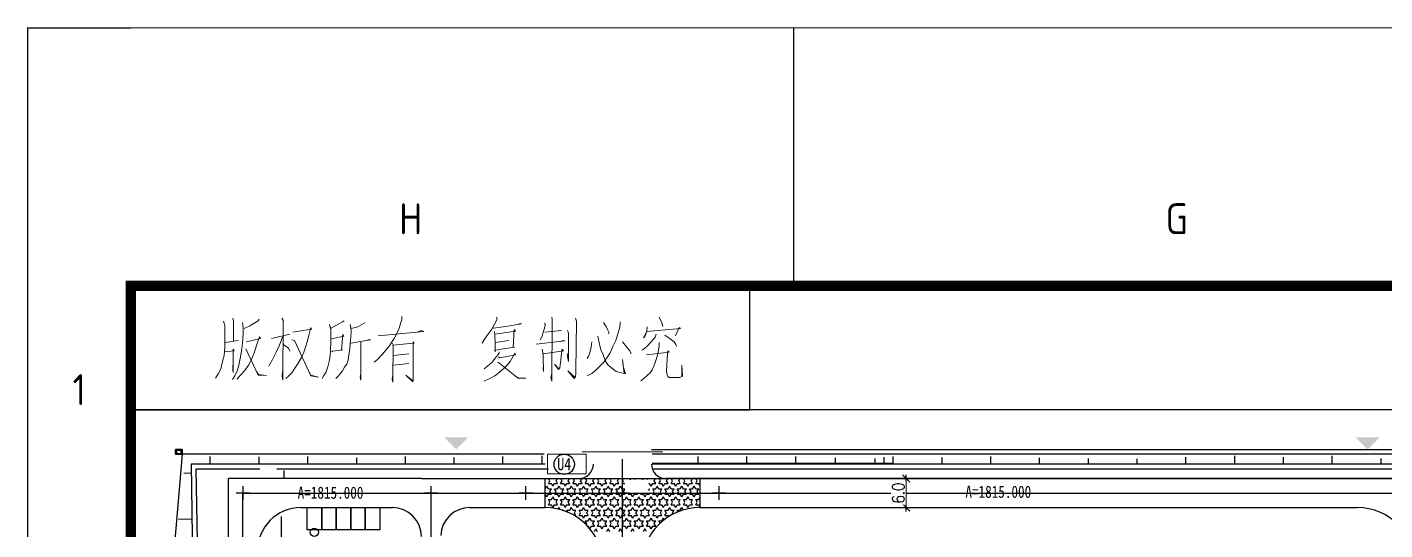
# Model space of a CAD drawing. Extents: x -93062 to 326984, y -142534 to 91021.
# Drawn here: x -59122 to -45963, y 86134 to 91001 of the extents above; entities that cross this region are included whole.
import ezdxf
from ezdxf.enums import TextEntityAlignment as Align

# ---------------------------------------------------------------- set-up
doc = ezdxf.new("R2010")
doc.units = 0
doc.header["$LTSCALE"] = 1000
doc.header["$MEASUREMENT"] = 0
doc.layers.get('0').update_dxf_attribs({"color": 8})
doc.styles.add('COMPLEX', font='COMPLEX')
doc.styles.add('DIMHT', font='', dxfattribs={"width": 0.8})
doc.styles.add('hz', font='GEDITXT', dxfattribs={"width": 0.8, "bigfont": 'DXT'})
doc.styles.add('SIM', font='GEDITXT', dxfattribs={"width": 0.8, "bigfont": 'DXT'})
doc.styles.add('SIMPLEX', font='GEDITXT', dxfattribs={"height": 0.2, "bigfont": 'DXT'})
doc.styles.get("Standard").update_dxf_attribs({"font": 'gbenor.shx', "bigfont": 'gbcbig.shx'})
doc.styles.add('TK', font='GEDITXT.SHX', dxfattribs={"width": 0.85, "height": 3.5, "bigfont": 'DXT.SHX'})
doc.styles.add('黑体', font='')
doc.styles.get('DIMHT').set_extended_font_data('SimSun')
doc.styles.get('黑体').set_extended_font_data('SimSun')

# ---------------------------------------------------------------- blocks, each defined once
blk = doc.blocks.new('GEDI_WK_A1_V')
at = {"color": 3}
for p, q in [((0, 841), (10, 841)), ((0, 816), (0, 841)), ((74.25, 816), (74.25, 841)), ((70, 804), (70, 816)), ((10, 804), (70, 804))]:
    blk.add_line(p, q, dxfattribs=at)
for points, const_width in [([(0, 841), (0, 0), (594, 0), (594, 841)], 0.1), ([(10, 816), (10, 10), (584, 10), (584, 816)], 1)]:
    blk.add_lwpolyline(points, close=True, dxfattribs=dict(at, const_width=const_width))
for s, p in [('H', (37.12, 821)), ('G', (111.38, 821))]:
    blk.add_text(s, height=3, dxfattribs=at).set_placement(p, align=Align.CENTER)
blk.add_text('1', height=3, dxfattribs=at).set_placement((5, 805.96), align=Align.MIDDLE)
blk = doc.blocks.new('GEDI_Copyright_2012')
at = {"color": 7, "lineweight": 0}
for points in [[(8.99, -3.43), (9.11, -3.83), (9.11, -5.03), (9.11, -5.93), (9.03, -6.73), (8.9, -7.33), (8.73, -8.03), (8.48, -8.53), (8.22, -8.93)], [(10.81, -3.53), (10.9, -4.03), (10.9, -4.68), (10.81, -5.53), (10.73, -6.33), (10.6, -7.03), (10.47, -7.68), (10.3, -8.23), (10.09, -8.72), (9.84, -9.08)], [(9.88, -3.13), (9.96, -3.43), (9.96, -5.33)], [(12.43, -3.23), (12.34, -3.38), (11.53, -3.88), (10.98, -4.13)], [(14.64, -3.13), (14.81, -3.38), (14.76, -3.33), (14.72, -9.13), (14.68, -8.72), (14.72, -8.13)], [(20.67, -3.38), (20.5, -3.48), (19.35, -4.13), (19.27, -3.73), (19.4, -4.13), (19.4, -5.43), (19.35, -6.23), (19.31, -6.78), (19.22, -7.33), (19.1, -7.83), (18.93, -8.33), (18.72, -8.68), (18.54, -8.98)], [(22.67, -3.58), (21.99, -3.98), (21.35, -4.13), (21.26, -3.73), (21.35, -4.33), (21.31, -4.93), (21.26, -5.58), (21.22, -6.13), (21.13, -6.63), (21.05, -7.18), (20.92, -7.58), (20.71, -7.88), (20.5, -8.23), (20.28, -8.53), (20.07, -8.78), (19.86, -8.98)], [(26.28, -2.98), (26.28, -3.23), (26.02, -4.08), (25.76, -4.68), (25.51, -5.08), (25.04, -5.83), (24.36, -6.63), (23.9, -7.13), (23.6, -7.38)], [(35.45, -3.03), (35.49, -3.23), (34.98, -4.18), (34.52, -4.83), (34.26, -5.23), (34.05, -5.53)], [(35.11, -4.08), (36.34, -3.93), (37.87, -3.68), (37.75, -3.63), (37.49, -3.73)], [(40.12, -3.58), (40.16, -3.88), (39.83, -4.93), (39.66, -5.23)], [(40.8, -3.03), (40.84, -3.28), (40.8, -9.23), (40.72, -8.88), (40.8, -8.53)], [(43.1, -3.13), (43.18, -3.43), (43.14, -8.23), (43.14, -8.53), (43.1, -8.78), (43.05, -8.88), (42.97, -8.98), (42.37, -8.23), (43.05, -8.88)], [(47.43, -3.48), (47.39, -4.03), (47.17, -4.73), (47, -5.28), (46.71, -5.88), (46.45, -6.48), (46.2, -6.88), (45.86, -7.38), (45.47, -7.78), (45.09, -8.13), (44.67, -8.48), (44.24, -8.72)], [(45.82, -3.53), (46.07, -3.93), (46.24, -4.28), (46.32, -4.48), (46.32, -4.63)], [(51.21, -3.03), (51.47, -3.58), (51.55, -3.93)], [(11.2, -5.43), (12.56, -5.08), (12.47, -4.93), (12.26, -5.58), (12, -6.38), (11.75, -6.98), (11.45, -7.63), (11.03, -8.23), (10.6, -8.68), (10.26, -9.03)], [(14.72, -4.88), (14.42, -5.73), (14.08, -6.43), (13.74, -7.13), (13.45, -7.63), (13.36, -7.78)], [(13.62, -5.08), (15.4, -4.68)], [(15.7, -4.48), (17.52, -4.18), (17.44, -4.03), (17.27, -4.68), (17.1, -5.43), (16.93, -5.93), (16.76, -6.43), (16.55, -6.93), (16.21, -7.48), (15.91, -7.98), (15.61, -8.43), (15.32, -8.72), (15.02, -8.98)], [(15.61, -5.23), (15.87, -5.28), (17.44, -8.72), (18.2, -8.83), (17.44, -8.63), (17.14, -8.08)], [(19.48, -6.38), (19.56, -6.33), (20.54, -6.18), (20.41, -6.23), (20.54, -4.68), (20.63, -4.88), (19.44, -5.13)], [(21.31, -5.53), (23.22, -5.23), (23.09, -5.18), (22.88, -5.28)], [(23.98, -4.83), (28.4, -4.43), (28.14, -4.33)], [(28.14, -4.33), (27.8, -4.48)], [(35.24, -4.43), (35.28, -4.73), (35.32, -5.58), (35.32, -6.38), (35.28, -6.23), (37.19, -5.93), (37.07, -5.93), (37.15, -4.23), (37.28, -4.38), (35.28, -4.68)], [(40.12, -4.48), (41.74, -4.33)], [(42.33, -4.33), (42.42, -4.58), (42.42, -7.33), (42.33, -6.83), (42.37, -6.53)], [(45.26, -4.88), (45.43, -5.63), (45.56, -6.18), (45.77, -6.68), (45.99, -7.23), (46.24, -7.63), (46.58, -7.93), (47.05, -8.28), (47.51, -8.43), (47.81, -8.48), (47.94, -8.48), (47.73, -7.78), (47.64, -7.13), (47.81, -8.48)], [(50.91, -4.68), (50.83, -4.98), (50.44, -5.43), (50.06, -5.83), (49.81, -6.03), (49.55, -6.23)], [(50.06, -3.98), (50.02, -4.33), (49.94, -4.58), (49.85, -4.83), (49.77, -4.98), (49.68, -5.03), (50.02, -4.43), (53.29, -4.13), (53.16, -4.03), (52.78, -4.83)], [(51.76, -4.78), (52.27, -5.13), (52.65, -5.43), (52.83, -5.68), (52.91, -5.88)], [(9.11, -6.38), (10.01, -6.28), (9.92, -6.13), (9.92, -8.38), (9.88, -8.08), (9.88, -7.68)], [(9.16, -5.48), (10.39, -5.28)], [(11.15, -6.08), (12.34, -8.63), (13.15, -8.68), (12.38, -8.58), (12.17, -8.28)], [(14.72, -5.63), (15.27, -6.03), (15.4, -6.33)], [(22.28, -5.43), (22.28, -9.13), (22.24, -8.88), (22.28, -8.48)], [(25.34, -5.53), (25.43, -5.73), (25.38, -9.03), (25.38, -9.33), (25.34, -9.03), (25.38, -8.68)], [(25.43, -5.73), (27.38, -5.53), (27.38, -5.43), (27.47, -5.53), (27.38, -5.58), (27.38, -9.08), (27.34, -9.28), (26.66, -8.63), (27.34, -9.18)], [(26.96, -6.58), (25.47, -6.73)], [(35.71, -6.38), (35.71, -6.53), (34.98, -7.43), (34.56, -7.78), (34.26, -8.03)], [(35.62, -6.88), (35.75, -6.98), (37.28, -6.68), (37.23, -6.53), (36.77, -7.33), (36.47, -7.68), (36.17, -7.98), (35.71, -8.38), (35.28, -8.72), (34.81, -8.98), (34.26, -9.23)], [(36.64, -5.28), (35.36, -5.48)], [(39.27, -5.63), (42.08, -5.33), (42.03, -5.33), (41.87, -5.28), (41.65, -5.38)], [(39.87, -6.13), (39.95, -6.68), (39.95, -6.78), (40, -8.28), (39.95, -7.98), (40, -7.73)], [(40, -6.58), (41.95, -6.28), (41.82, -6.13), (41.74, -6.53), (41.69, -7.18), (41.61, -7.63), (41.57, -7.93), (41.44, -8.08), (41.06, -7.58), (41.48, -8.03)], [(44.67, -5.43), (44.63, -5.93), (44.5, -6.48), (44.37, -6.83), (44.24, -7.03)], [(47.64, -5.43), (48.07, -5.93), (48.36, -6.28), (48.49, -6.58)], [(51.21, -5.48), (51.21, -5.83), (51.08, -6.58), (50.95, -7.03), (50.83, -7.43), (50.7, -7.78), (50.53, -8.13), (50.32, -8.43), (50.06, -8.68), (49.77, -8.93), (49.43, -9.18)], [(49.98, -6.68), (52.19, -6.43), (52.06, -6.28), (52.02, -6.58), (51.93, -8.18), (51.97, -8.63), (52.06, -8.78), (52.19, -8.88), (52.4, -8.88), (52.61, -8.88), (53.21, -8.88), (53.42, -8.78), (53.46, -8.72), (53.42, -7.68), (53.42, -8.78)], [(25.47, -7.68), (26.96, -7.53)], [(35.54, -7.38), (35.62, -7.43), (37.57, -8.98), (38.3, -8.93), (37.57, -8.93), (37.32, -8.78)]]:
    blk.add_lwpolyline(points, dxfattribs=at)
blk = doc.blocks.new('A$C711966D6')
for name, p in [('GEDI_WK_A1_V', (0, 0)), ('GEDI_Copyright_2012', (10, 816))]:
    blk.add_blockref(name, p)
at = {"style": 'TK', "width": 0.85}
for tag, height, p in [('PROJECTNAME', 4.75, (529, 44)), ('PHASE', 4, (571, 44)), ('DRAWINGNAME', 4.75, (539, 31))]:
    blk.add_attdef(tag, text='', height=height, dxfattribs=at).set_placement(p, align=Align.MIDDLE_CENTER)
for tag, p, height in [('APPROVE', (416, 32.75), 3.5), ('DESIGN', (461, 32.75), 3.5), ('REVIEW1', (416, 25.75), 3.5), ('DRAW', (461, 25.75), 3.5), ('DRAWINGNUMBER', (511, 18.5), 4), ('REVIEW2', (416, 18.75), 3.5), ('PROPORTION', (461, 18.75), 3.5), ('CHECK', (416, 11.75), 3.5), ('DATE', (461, 11.75), 3.5), ('VERSION', (577, 11.75), 3.5)]:
    blk.add_attdef(tag, p, '', height=height, dxfattribs=at)
blk = doc.blocks.new('是飞洒发时')
at = {"xscale": 100, "yscale": 100, "zscale": 100}
blk.add_blockref('A$C711966D6', (0, 0), dxfattribs=at)
blk = doc.blocks.new('_Oblique')
at = {"color": 0, "linetype": 'ByBlock', "lineweight": -2}
blk.add_line((-0.5, -0.5), (0.5, 0.5), dxfattribs=at)
blk = doc.blocks.new('jzw-bh')
blk.add_circle((0, 0), 1.4)
at = {"style": 'SIMPLEX', "width": 0.8}
blk.add_attdef('JZW', text='', height=1, dxfattribs=at).set_placement((0, 0), align=Align.MIDDLE)
blk = doc.blocks.new('A$C672165B9')
for points in [[(9040, 26989), (8406, 26988), (8723, 26671)], [(32765, 26986), (32131, 26986), (32449, 26669)]]:
    blk.add_hatch(color=251).paths.add_polyline_path(points)
at = {"color": 3}
blk.add_line((40000, 27700), (258, 27700), dxfattribs=at)
at = {"color": 251}
for p, q in [((1595, 26543), (1344, 23656)), ((1419, 26669, 1233), (1418, 26543, 1233)), ((1418, 26543), (1419, 26669)), ((1419, 26669, 1233), (1418, 26543, 1233)), ((1418, 26543), (1419, 26669)), ((1418, 26543, 1233), (1595, 26543, 1233)), ((1595, 26543), (1418, 26543)), ((1418, 26543, 1233), (1595, 26543, 1233)), ((1595, 26543), (1418, 26543)), ((1595, 26668, 1233), (1419, 26669, 1233)), ((1419, 26669), (1595, 26668)), ((1595, 26668, 1233), (1419, 26669, 1233)), ((1419, 26669), (1595, 26668)), ((1483, 26526, 1233), (1431, 26658, 1233)), ((1483, 26526, 1233), (1431, 26658, 1233)), ((1570, 26643, 1233), (1444, 26643, 1233)), ((1444, 26643, 1233), (1444, 26568, 1233)), ((1570, 26643, 1233), (1444, 26643, 1233)), ((1444, 26643, 1233), (1444, 26568, 1233)), ((1444, 26568, 1233), (1569, 26568, 1233)), ((1444, 26568, 1233), (1569, 26568, 1233)), ((1569, 26568, 1233), (1570, 26643, 1233)), ((1569, 26568, 1233), (1570, 26643, 1233)), ((1595, 26543, 1233), (1595, 26668, 1233)), ((1595, 26668), (1595, 26543)), ((1595, 26543, 1233), (1595, 26668, 1233)), ((1595, 26668), (1595, 26543)), ((11016, 26543), (1595, 26543)), ((10961, 26304), (10961, 26502)), ((13805, 26668), (40000, 26668)), ((13805, 26668), (40000, 26668)), ((40000, 26543), (13826, 26543)), ((28985, 26291), (28985, 26508)), ((31524, 26291), (31524, 26506)), ((11038, 26291), (1824, 26291)), ((1824, 26291), (2230, 2137)), ((2326, 26291), (2326, 26486)), ((2326, 26291), (2326, 26486)), ((3596, 26291), (3595, 26480)), ((4865, 26291), (4865, 26486)), ((4865, 26291), (4865, 26486)), ((6135, 26291), (6135, 26450)), ((7404, 26291), (7404, 26486)), ((7404, 26291), (7404, 26486)), ((8673, 26291), (8673, 26460)), ((9943, 26304), (9943, 26486)), ((9943, 26304), (9943, 26486)), ((13805, 26291), (13805, 26291)), ((13805, 26291), (13805, 26291)), ((15021, 26304), (13822, 26304)), ((40000, 26291), (13826, 26291)), ((15021, 26304), (15021, 26487)), ((15021, 26304), (15021, 26487)), ((17560, 26304), (15021, 26304)), ((16290, 26304), (16290, 26485)), ((17560, 26304), (17560, 26483)), ((17560, 26304), (17560, 26483)), ((19632, 26304), (17560, 26304)), ((18596, 26304), (18596, 26456)), ((19632, 26304), (19632, 26435)), ((19632, 26304), (19632, 26435)), ((20099, 26304), (19632, 26304)), ((19865, 26304), (19865, 26467)), ((20099, 26304), (20099, 26483)), ((20099, 26304), (20099, 26483)), ((21368, 26291), (21368, 26457)), ((22638, 26291), (22638, 26483)), ((22638, 26291), (22638, 26483)), ((23907, 26291), (23907, 26456)), ((25177, 26291), (25177, 26435)), ((25177, 26291), (25177, 26435)), ((26446, 26291), (26446, 26422)), ((27716, 26291), (27716, 26466)), ((27716, 26291), (27716, 26466)), ((30255, 26291), (30255, 26466)), ((30255, 26291), (30255, 26466)), ((32794, 26291), (32794, 26435)), ((32794, 26291), (32794, 26435)), ((1828, 26050), (1639, 26047)), ((2798, 16026), (2798, 25914)), ((5303, 25914), (2798, 25914)), ((5806, 25914), (5303, 25914)), ((7819, 25914), (5806, 25914)), ((11038, 25159), (11038, 25914)), ((11038, 25914), (13050, 25914)), ((11038, 25159), (11038, 25914)), ((11038, 25914), (13050, 25914)), ((11038, 25911), (11039, 25914)), ((11123, 25782), (11163, 25851)), ((11163, 25851), (11127, 25914)), ((11323, 25851), (11359, 25914)), ((11363, 25782), (11323, 25851)), ((11443, 25782), (11483, 25851)), ((11483, 25851), (11447, 25914)), ((11642, 25851), (11678, 25914)), ((11682, 25782), (11642, 25851)), ((11762, 25782), (11802, 25851)), ((11802, 25851), (11766, 25914)), ((11918, 25914), (14182, 25914)), ((11962, 25851), (11998, 25914)), ((12002, 25782), (11962, 25851)), ((12082, 25782), (12122, 25851)), ((12122, 25851), (12086, 25914)), ((12281, 25851), (12317, 25914)), ((12321, 25782), (12281, 25851)), ((12401, 25782), (12441, 25851)), ((12441, 25851), (12405, 25914)), ((12601, 25851), (12637, 25914)), ((12641, 25782), (12601, 25851)), ((12721, 25782), (12761, 25851)), ((12761, 25851), (12725, 25914)), ((12921, 25851), (12956, 25914)), ((12960, 25782), (12921, 25851)), ((13040, 25782), (13080, 25851)), ((13080, 25851), (13044, 25914)), ((13050, 25914), (15063, 25914)), ((13050, 25914), (15063, 25914)), ((13256, 25879), (13276, 25914)), ((13384, 25879), (13364, 25914)), ((13575, 25879), (13596, 25914)), ((13704, 25879), (13683, 25914)), ((13879, 25851), (13915, 25914)), ((13919, 25782), (13879, 25851)), ((13999, 25782), (14039, 25851)), ((14039, 25851), (14003, 25914)), ((14199, 25851), (14235, 25914)), ((14239, 25782), (14199, 25851)), ((14319, 25782), (14358, 25851)), ((14358, 25851), (14323, 25914)), ((14518, 25851), (14554, 25914)), ((14558, 25782), (14518, 25851)), ((14638, 25782), (14678, 25851)), ((14678, 25851), (14642, 25914)), ((14838, 25851), (14874, 25914)), ((14878, 25782), (14838, 25851)), ((14958, 25782), (14998, 25851)), ((14998, 25851), (14962, 25914)), ((15063, 25914), (15063, 25159)), ((15063, 25914), (15063, 25159)), ((20226, 25914), (20534, 25914)), ((20433, 25058), (20433, 26014)), ((11043, 25782), (11038, 25792)), ((11038, 25782), (11043, 25782)), ((11038, 25644), (11043, 25644)), ((11038, 25506), (11043, 25506)), ((11043, 25644), (11083, 25713)), ((11083, 25436), (11043, 25506)), ((11123, 25644), (11083, 25713)), ((11083, 25436), (11123, 25506)), ((11123, 25782), (11203, 25782)), ((11123, 25644), (11203, 25644)), ((11123, 25506), (11203, 25506)), ((11163, 25575), (11203, 25644)), ((11203, 25506), (11163, 25575)), ((11243, 25713), (11203, 25782)), ((11243, 25713), (11283, 25782)), ((11283, 25782), (11363, 25782)), ((11283, 25644), (11363, 25644)), ((11323, 25575), (11283, 25644)), ((11283, 25506), (11323, 25575)), ((11283, 25506), (11363, 25506)), ((11363, 25644), (11403, 25713)), ((11403, 25436), (11363, 25506)), ((11443, 25644), (11403, 25713)), ((11403, 25436), (11443, 25506)), ((11443, 25782), (11523, 25782)), ((11443, 25644), (11523, 25644)), ((11443, 25506), (11523, 25506)), ((11483, 25575), (11523, 25644)), ((11523, 25506), (11483, 25575)), ((11563, 25713), (11523, 25782)), ((11563, 25713), (11602, 25782)), ((11602, 25782), (11682, 25782)), ((11602, 25644), (11682, 25644)), ((11642, 25575), (11602, 25644)), ((11602, 25506), (11642, 25575)), ((11602, 25506), (11682, 25506)), ((11682, 25644), (11722, 25713)), ((11722, 25436), (11682, 25506)), ((11762, 25644), (11722, 25713)), ((11722, 25436), (11762, 25506)), ((11762, 25782), (11842, 25782)), ((11762, 25644), (11842, 25644)), ((11762, 25506), (11842, 25506)), ((11802, 25575), (11842, 25644)), ((11842, 25506), (11802, 25575)), ((11882, 25713), (11842, 25782)), ((11882, 25713), (11922, 25782)), ((11922, 25782), (12002, 25782)), ((11922, 25644), (12002, 25644)), ((11962, 25575), (11922, 25644)), ((11922, 25506), (11962, 25575)), ((11922, 25506), (12002, 25506)), ((12002, 25644), (12042, 25713)), ((12042, 25436), (12002, 25506)), ((12082, 25644), (12042, 25713)), ((12042, 25436), (12082, 25506)), ((12082, 25782), (12162, 25782)), ((12082, 25644), (12162, 25644)), ((12082, 25506), (12162, 25506)), ((12122, 25575), (12162, 25644)), ((12162, 25506), (12122, 25575)), ((12202, 25713), (12162, 25782)), ((12202, 25713), (12242, 25782)), ((12242, 25782), (12321, 25782)), ((12242, 25644), (12321, 25644)), ((12281, 25575), (12242, 25644)), ((12242, 25506), (12281, 25575)), ((12242, 25506), (12321, 25506)), ((12321, 25644), (12361, 25713)), ((12361, 25436), (12321, 25506)), ((12401, 25644), (12361, 25713)), ((12361, 25436), (12401, 25506)), ((12401, 25782), (12481, 25782)), ((12401, 25644), (12481, 25644)), ((12401, 25506), (12481, 25506)), ((12441, 25575), (12481, 25644)), ((12481, 25506), (12441, 25575)), ((12521, 25713), (12481, 25782)), ((12521, 25713), (12561, 25782)), ((12561, 25782), (12641, 25782)), ((12561, 25644), (12641, 25644)), ((12601, 25575), (12561, 25644)), ((12561, 25506), (12601, 25575)), ((12561, 25506), (12641, 25506)), ((12641, 25644), (12681, 25713)), ((12681, 25436), (12641, 25506)), ((12721, 25644), (12681, 25713)), ((12681, 25436), (12721, 25506)), ((12721, 25782), (12801, 25782)), ((12721, 25644), (12801, 25644)), ((12721, 25506), (12801, 25506)), ((12761, 25575), (12801, 25644)), ((12801, 25506), (12761, 25575)), ((12841, 25713), (12801, 25782)), ((12841, 25713), (12881, 25782)), ((12881, 25782), (12960, 25782)), ((12881, 25644), (12960, 25644)), ((12921, 25575), (12881, 25644)), ((12881, 25506), (12921, 25575)), ((12881, 25506), (12960, 25506)), ((12960, 25644), (13000, 25713)), ((13000, 25436), (12960, 25506)), ((13040, 25644), (13000, 25713)), ((13000, 25436), (13040, 25506)), ((13040, 25782), (13113, 25782)), ((13040, 25644), (13113, 25644)), ((13040, 25506), (13120, 25506)), ((13080, 25575), (13113, 25632)), ((13113, 25518), (13080, 25575)), ((13120, 25506), (13114, 25517)), ((13200, 25506), (13207, 25517)), ((13200, 25506), (13280, 25506)), ((13320, 25436), (13280, 25506)), ((13320, 25436), (13360, 25506)), ((13360, 25506), (13440, 25506)), ((13440, 25506), (13433, 25517)), ((13520, 25506), (13526, 25517)), ((13520, 25506), (13600, 25506)), ((13639, 25436), (13600, 25506)), ((13639, 25436), (13679, 25506)), ((13679, 25506), (13759, 25506)), ((13737, 25782), (13759, 25782)), ((13737, 25644), (13759, 25644)), ((13737, 25605), (13759, 25644)), ((13759, 25506), (13737, 25544)), ((13799, 25713), (13759, 25782)), ((13799, 25713), (13839, 25782)), ((13839, 25782), (13919, 25782)), ((13839, 25644), (13919, 25644)), ((13879, 25575), (13839, 25644)), ((13839, 25506), (13879, 25575)), ((13839, 25506), (13919, 25506)), ((13919, 25644), (13959, 25713)), ((13959, 25436), (13919, 25506)), ((13999, 25644), (13959, 25713)), ((13959, 25436), (13999, 25506)), ((13999, 25782), (14079, 25782)), ((13999, 25644), (14079, 25644)), ((13999, 25506), (14079, 25506)), ((14039, 25575), (14079, 25644)), ((14079, 25506), (14039, 25575)), ((14119, 25713), (14079, 25782)), ((14119, 25713), (14159, 25782)), ((14159, 25782), (14239, 25782)), ((14159, 25644), (14239, 25644)), ((14199, 25575), (14159, 25644)), ((14159, 25506), (14199, 25575)), ((14159, 25506), (14239, 25506)), ((14239, 25644), (14279, 25713)), ((14279, 25436), (14239, 25506)), ((14319, 25644), (14279, 25713)), ((14279, 25436), (14319, 25506)), ((14319, 25782), (14398, 25782)), ((14319, 25644), (14398, 25644)), ((14319, 25506), (14398, 25506)), ((14358, 25575), (14398, 25644)), ((14398, 25506), (14358, 25575)), ((14438, 25713), (14398, 25782)), ((14438, 25713), (14478, 25782)), ((14478, 25782), (14558, 25782)), ((14478, 25644), (14558, 25644)), ((14518, 25575), (14478, 25644)), ((14478, 25506), (14518, 25575)), ((14478, 25506), (14558, 25506)), ((14558, 25644), (14598, 25713)), ((14598, 25436), (14558, 25506)), ((14638, 25644), (14598, 25713)), ((14598, 25436), (14638, 25506)), ((14638, 25782), (14718, 25782)), ((14638, 25644), (14718, 25644)), ((14638, 25506), (14718, 25506)), ((14678, 25575), (14718, 25644)), ((14718, 25506), (14678, 25575)), ((14758, 25713), (14718, 25782)), ((14758, 25713), (14798, 25782)), ((14798, 25782), (14878, 25782)), ((14798, 25644), (14878, 25644)), ((14838, 25575), (14798, 25644)), ((14798, 25506), (14838, 25575)), ((14798, 25506), (14878, 25506)), ((14878, 25644), (14918, 25713)), ((14918, 25436), (14878, 25506)), ((14958, 25644), (14918, 25713)), ((14918, 25436), (14958, 25506)), ((14958, 25782), (15037, 25782)), ((14958, 25644), (15037, 25644)), ((14958, 25506), (15037, 25506)), ((14998, 25575), (15037, 25644)), ((15037, 25506), (14998, 25575)), ((15063, 25738), (15037, 25782)), ((4685, 25159), (7064, 25159)), ((9074, 25159), (11038, 25159)), ((11038, 25367), (11043, 25367)), ((11038, 25357), (11043, 25367)), ((11043, 25229), (11038, 25239)), ((11038, 25229), (11043, 25229)), ((11082, 25158), (11083, 25160)), ((11084, 25158), (11083, 25160)), ((11123, 25367), (11203, 25367)), ((11163, 25298), (11123, 25367)), ((11123, 25229), (11163, 25298)), ((11123, 25229), (11203, 25229)), ((11203, 25367), (11243, 25436)), ((11243, 25160), (11203, 25229)), ((11283, 25367), (11243, 25436)), ((11243, 25160), (11283, 25229)), ((11283, 25367), (11363, 25367)), ((11283, 25229), (11363, 25229)), ((11323, 25298), (11363, 25367)), ((11363, 25229), (11323, 25298)), ((11380, 25120), (11403, 25160)), ((11434, 25106), (11403, 25160)), ((11443, 25367), (11523, 25367)), ((11483, 25298), (11443, 25367)), ((11443, 25229), (11483, 25298)), ((11443, 25229), (11523, 25229)), ((11487, 25090), (11523, 25090)), ((11517, 25081), (11523, 25090)), ((11523, 25367), (11563, 25436)), ((11563, 25160), (11523, 25229)), ((11602, 25367), (11563, 25436)), ((11563, 25160), (11602, 25229)), ((11602, 25367), (11682, 25367)), ((11602, 25229), (11682, 25229)), ((11602, 25090), (11682, 25090)), ((11634, 25036), (11602, 25090)), ((11642, 25298), (11682, 25367)), ((11682, 25229), (11642, 25298)), ((11682, 25090), (11722, 25160)), ((11762, 25090), (11722, 25160)), ((11762, 25367), (11842, 25367)), ((11802, 25298), (11762, 25367)), ((11762, 25229), (11802, 25298)), ((11762, 25229), (11842, 25229)), ((11762, 25090), (11842, 25090)), ((11802, 25021), (11842, 25090)), ((11842, 25367), (11882, 25436)), ((11882, 25160), (11842, 25229)), ((11922, 25367), (11882, 25436)), ((11882, 25160), (11922, 25229)), ((11922, 25367), (12002, 25367)), ((11922, 25229), (12002, 25229)), ((11922, 25090), (12002, 25090)), ((11962, 25021), (11922, 25090)), ((11962, 25298), (12002, 25367)), ((12002, 25229), (11962, 25298)), ((12002, 25090), (12042, 25160)), ((12082, 25090), (12042, 25160)), ((12082, 25367), (12162, 25367)), ((12122, 25298), (12082, 25367)), ((12082, 25229), (12122, 25298)), ((12082, 25229), (12162, 25229)), ((12082, 25090), (12162, 25090)), ((12122, 25021), (12162, 25090)), ((12162, 25367), (12202, 25436)), ((12202, 25160), (12162, 25229)), ((12242, 25367), (12202, 25436)), ((12202, 25160), (12242, 25229)), ((12242, 25367), (12321, 25367)), ((12242, 25229), (12321, 25229)), ((12242, 25090), (12321, 25090)), ((12281, 25021), (12242, 25090)), ((12281, 25298), (12321, 25367)), ((12321, 25229), (12281, 25298)), ((12321, 25090), (12361, 25160)), ((12401, 25090), (12361, 25160)), ((12401, 25367), (12481, 25367)), ((12441, 25298), (12401, 25367)), ((12401, 25229), (12441, 25298)), ((12401, 25229), (12481, 25229)), ((12401, 25090), (12481, 25090)), ((12441, 25021), (12481, 25090)), ((12481, 25367), (12521, 25436)), ((12521, 25160), (12481, 25229)), ((12561, 25367), (12521, 25436)), ((12521, 25160), (12561, 25229)), ((12561, 25367), (12641, 25367)), ((12561, 25229), (12641, 25229)), ((12561, 25090), (12641, 25090)), ((12601, 25021), (12561, 25090)), ((12601, 25298), (12641, 25367)), ((12641, 25229), (12601, 25298)), ((12641, 25090), (12681, 25160)), ((12721, 25090), (12681, 25160)), ((12721, 25367), (12801, 25367)), ((12761, 25298), (12721, 25367)), ((12721, 25229), (12761, 25298)), ((12721, 25229), (12801, 25229)), ((12721, 25090), (12801, 25090)), ((12761, 25021), (12801, 25090)), ((12801, 25367), (12841, 25436)), ((12841, 25160), (12801, 25229)), ((12881, 25367), (12841, 25436)), ((12841, 25160), (12881, 25229)), ((12881, 25367), (12960, 25367)), ((12881, 25229), (12960, 25229)), ((12881, 25090), (12960, 25090)), ((12921, 25021), (12881, 25090)), ((12921, 25298), (12960, 25367)), ((12960, 25229), (12921, 25298)), ((12960, 25090), (13000, 25160)), ((13040, 25090), (13000, 25160)), ((13040, 25367), (13120, 25367)), ((13080, 25298), (13040, 25367)), ((13040, 25229), (13080, 25298)), ((13040, 25229), (13120, 25229)), ((13040, 25090), (13120, 25090)), ((13080, 25021), (13120, 25090)), ((13120, 25367), (13160, 25436)), ((13160, 25160), (13120, 25229)), ((13200, 25367), (13160, 25436)), ((13160, 25160), (13200, 25229)), ((13200, 25367), (13280, 25367)), ((13200, 25229), (13280, 25229)), ((13200, 25090), (13280, 25090)), ((13240, 25021), (13200, 25090)), ((13240, 25298), (13280, 25367)), ((13280, 25229), (13240, 25298)), ((13280, 25090), (13320, 25160)), ((13360, 25090), (13320, 25160)), ((13360, 25367), (13440, 25367)), ((13400, 25298), (13360, 25367)), ((13360, 25229), (13400, 25298)), ((13360, 25229), (13440, 25229)), ((13360, 25090), (13440, 25090)), ((13400, 25021), (13440, 25090)), ((13440, 25367), (13480, 25436)), ((13480, 25160), (13440, 25229)), ((13520, 25367), (13480, 25436)), ((13480, 25160), (13520, 25229)), ((13520, 25367), (13600, 25367)), ((13520, 25229), (13600, 25229)), ((13520, 25090), (13600, 25090)), ((13560, 25021), (13520, 25090)), ((13560, 25298), (13600, 25367)), ((13600, 25229), (13560, 25298)), ((13600, 25090), (13639, 25160)), ((13679, 25090), (13639, 25160)), ((13679, 25367), (13759, 25367)), ((13719, 25298), (13679, 25367)), ((13679, 25229), (13719, 25298)), ((13679, 25229), (13759, 25229)), ((13679, 25090), (13759, 25090)), ((13719, 25021), (13759, 25090)), ((13759, 25367), (13799, 25436)), ((13799, 25160), (13759, 25229)), ((13839, 25367), (13799, 25436)), ((13799, 25160), (13839, 25229)), ((13839, 25367), (13919, 25367)), ((13839, 25229), (13919, 25229)), ((13839, 25090), (13919, 25090)), ((13879, 25021), (13839, 25090)), ((13879, 25298), (13919, 25367)), ((13919, 25229), (13879, 25298)), ((13919, 25090), (13959, 25160)), ((13999, 25090), (13959, 25160)), ((13999, 25367), (14079, 25367)), ((14039, 25298), (13999, 25367)), ((13999, 25229), (14039, 25298)), ((13999, 25229), (14079, 25229)), ((13999, 25090), (14079, 25090)), ((14039, 25021), (14079, 25090)), ((14079, 25367), (14119, 25436)), ((14119, 25160), (14079, 25229)), ((14159, 25367), (14119, 25436)), ((14119, 25160), (14159, 25229)), ((14159, 25367), (14239, 25367)), ((14159, 25229), (14239, 25229)), ((14159, 25090), (14239, 25090)), ((14199, 25021), (14159, 25090)), ((14199, 25298), (14239, 25367)), ((14239, 25229), (14199, 25298)), ((14239, 25090), (14279, 25160)), ((14319, 25090), (14279, 25160)), ((14319, 25367), (14398, 25367)), ((14358, 25298), (14319, 25367)), ((14319, 25229), (14358, 25298)), ((14319, 25229), (14398, 25229)), ((14319, 25090), (14398, 25090)), ((14358, 25021), (14398, 25090)), ((14398, 25367), (14438, 25436)), ((14438, 25160), (14398, 25229)), ((14478, 25367), (14438, 25436)), ((14438, 25160), (14478, 25229)), ((14478, 25367), (14558, 25367)), ((14478, 25229), (14558, 25229)), ((14478, 25090), (14558, 25090)), ((14501, 25050), (14478, 25090)), ((14518, 25298), (14558, 25367)), ((14558, 25229), (14518, 25298)), ((14558, 25090), (14598, 25160)), ((14634, 25097), (14598, 25160)), ((14638, 25367), (14718, 25367)), ((14678, 25298), (14638, 25367)), ((14638, 25229), (14678, 25298)), ((14638, 25229), (14718, 25229)), ((14718, 25367), (14758, 25436)), ((14758, 25160), (14718, 25229)), ((14798, 25367), (14758, 25436)), ((14758, 25160), (14798, 25229)), ((14798, 25367), (14878, 25367)), ((14798, 25229), (14878, 25229)), ((14838, 25298), (14878, 25367)), ((14878, 25229), (14838, 25298)), ((14913, 25151), (14918, 25160)), ((14922, 25152), (14918, 25160)), ((14958, 25367), (15037, 25367)), ((14998, 25298), (14958, 25367)), ((14958, 25229), (14998, 25298)), ((14958, 25229), (15037, 25229)), ((15037, 25367), (15063, 25412)), ((15063, 25184), (15037, 25229)), ((20226, 25159), (20534, 25159)), ((29151, 25159), (32172, 25159)), ((1848, 24856), (1496, 24850)), ((11800, 24952), (11842, 24952)), ((11842, 24952), (11802, 25021)), ((11922, 24952), (11962, 25021)), ((11922, 24952), (12002, 24952)), ((11998, 24814), (12002, 24814)), ((12001, 24812), (12002, 24814)), ((12042, 24883), (12002, 24952)), ((12042, 24883), (12082, 24952)), ((12082, 24952), (12162, 24952)), ((12082, 24814), (12162, 24814)), ((12122, 24745), (12082, 24814)), ((12105, 24716), (12122, 24745)), ((12162, 24952), (12122, 25021)), ((12162, 24814), (12202, 24883)), ((12242, 24814), (12202, 24883)), ((12242, 24952), (12281, 25021)), ((12242, 24952), (12321, 24952)), ((12242, 24814), (12321, 24814)), ((12281, 24745), (12321, 24814)), ((12321, 24675), (12281, 24745)), ((12361, 24883), (12321, 24952)), ((12361, 24883), (12401, 24952)), ((12401, 24952), (12481, 24952)), ((12401, 24814), (12481, 24814)), ((12441, 24745), (12401, 24814)), ((12401, 24675), (12441, 24745)), ((12481, 24952), (12441, 25021)), ((12481, 24814), (12521, 24883)), ((12561, 24814), (12521, 24883)), ((12561, 24952), (12601, 25021)), ((12561, 24952), (12641, 24952)), ((12561, 24814), (12641, 24814)), ((12601, 24745), (12641, 24814)), ((12641, 24675), (12601, 24745)), ((12681, 24883), (12641, 24952)), ((12681, 24883), (12721, 24952)), ((12721, 24952), (12801, 24952)), ((12721, 24814), (12801, 24814)), ((12761, 24745), (12721, 24814)), ((12721, 24675), (12761, 24745)), ((12801, 24952), (12761, 25021)), ((12801, 24814), (12841, 24883)), ((12881, 24814), (12841, 24883)), ((12881, 24952), (12921, 25021)), ((12881, 24952), (12960, 24952)), ((12881, 24814), (12960, 24814)), ((12921, 24745), (12960, 24814)), ((12960, 24675), (12921, 24745)), ((13000, 24883), (12960, 24952)), ((13000, 24883), (13040, 24952)), ((13040, 24952), (13120, 24952)), ((13040, 24814), (13120, 24814)), ((13080, 24745), (13040, 24814)), ((13040, 24675), (13080, 24745)), ((13120, 24952), (13080, 25021)), ((13120, 24814), (13160, 24883)), ((13200, 24814), (13160, 24883)), ((13200, 24952), (13240, 25021)), ((13200, 24952), (13280, 24952)), ((13200, 24814), (13280, 24814)), ((13240, 24745), (13280, 24814)), ((13280, 24675), (13240, 24745)), ((13320, 24883), (13280, 24952)), ((13320, 24883), (13360, 24952)), ((13360, 24952), (13440, 24952)), ((13360, 24814), (13440, 24814)), ((13400, 24745), (13360, 24814)), ((13360, 24675), (13400, 24745)), ((13440, 24952), (13400, 25021)), ((13440, 24814), (13480, 24883)), ((13520, 24814), (13480, 24883)), ((13520, 24952), (13560, 25021)), ((13520, 24952), (13600, 24952)), ((13520, 24814), (13600, 24814)), ((13560, 24745), (13600, 24814)), ((13600, 24675), (13560, 24745)), ((13639, 24883), (13600, 24952)), ((13639, 24883), (13679, 24952)), ((13679, 24952), (13759, 24952)), ((13679, 24814), (13759, 24814)), ((13719, 24745), (13679, 24814)), ((13679, 24675), (13719, 24745)), ((13759, 24952), (13719, 25021)), ((13759, 24814), (13799, 24883)), ((13839, 24814), (13799, 24883)), ((13839, 24952), (13879, 25021)), ((13839, 24952), (13919, 24952)), ((13839, 24814), (13919, 24814)), ((13879, 24745), (13919, 24814)), ((13919, 24675), (13879, 24745)), ((13959, 24883), (13919, 24952)), ((13959, 24883), (13999, 24952)), ((13999, 24952), (14079, 24952)), ((13999, 24814), (14079, 24814)), ((14034, 24753), (13999, 24814)), ((14079, 24952), (14039, 25021)), ((14079, 24814), (14119, 24883)), ((14141, 24844), (14119, 24883)), ((14159, 24952), (14199, 25021)), ((14159, 24952), (14239, 24952)), ((14255, 24924), (14239, 24952)), ((14375, 24993), (14358, 25021)), ((12145, 24675), (12162, 24675)), ((12193, 24620), (12162, 24675)), ((12203, 24609), (12242, 24675)), ((12242, 24675), (12321, 24675)), ((12321, 24537), (12361, 24606)), ((12401, 24537), (12361, 24606)), ((12401, 24675), (12481, 24675)), ((12521, 24606), (12481, 24675)), ((12521, 24606), (12561, 24675)), ((12561, 24675), (12641, 24675)), ((12641, 24537), (12681, 24606)), ((12721, 24537), (12681, 24606)), ((12721, 24675), (12801, 24675)), ((12841, 24606), (12801, 24675)), ((12841, 24606), (12881, 24675)), ((12881, 24675), (12960, 24675)), ((12960, 24537), (13000, 24606)), ((13040, 24537), (13000, 24606)), ((13040, 24675), (13120, 24675)), ((13160, 24606), (13120, 24675)), ((13160, 24606), (13200, 24675)), ((13200, 24675), (13280, 24675)), ((13280, 24537), (13320, 24606)), ((13360, 24537), (13320, 24606)), ((13360, 24675), (13440, 24675)), ((13480, 24606), (13440, 24675)), ((13480, 24606), (13520, 24675)), ((13520, 24675), (13600, 24675)), ((13600, 24537), (13639, 24606)), ((13679, 24537), (13639, 24606)), ((13679, 24675), (13759, 24675)), ((13799, 24606), (13759, 24675)), ((13799, 24606), (13839, 24675)), ((13839, 24675), (13919, 24675))]:
    blk.add_line(p, q, dxfattribs=at)
at = {"color": 251, "lineweight": 0}
for p, q in [((11101, 26039), (11101, 26543)), ((11101, 26543), (12107, 26543)), ((12107, 26543), (12107, 26039)), ((12107, 26039), (11101, 26039))]:
    blk.add_line(p, q, dxfattribs=at)
at = {"color": 251, "ltscale": 3}
for p, q in [((12003, 26614), (14097, 26611)), ((12003, 26614), (14097, 26611)), ((4849, 24581), (4849, 25159)), ((4849, 25159), (5226, 25159)), ((5226, 24581), (5226, 25159)), ((5226, 25159), (5604, 25159)), ((5226, 25159), (5226, 24581)), ((5604, 24581), (5604, 25159)), ((5604, 25159), (5981, 25159)), ((5604, 25159), (5604, 24581)), ((5981, 24581), (5981, 25159)), ((5981, 25159), (6358, 25159)), ((5981, 25159), (5981, 24581)), ((6358, 24581), (6358, 25159)), ((6358, 25159), (6736, 25159)), ((6358, 25159), (6358, 24581)), ((6736, 25159), (6736, 24581)), ((5226, 24581), (4849, 24581)), ((5604, 24581), (5226, 24581)), ((5226, 24581), (5226, 24581)), ((5981, 24581), (5604, 24581)), ((5604, 24581), (5604, 24581)), ((6358, 24581), (5981, 24581)), ((5981, 24581), (5981, 24581)), ((6736, 24581), (6358, 24581)), ((6358, 24581), (6358, 24581)), ((6736, 24581), (6736, 24581))]:
    blk.add_line(p, q, dxfattribs=at)
at = {"color": 251, "ltscale": 10}
for p, q in [((2345, 3164), (1958, 26165)), ((1958, 26165), (3615, 26165)), ((4056, 26165), (11124, 26165)), ((13050, 2892), (13050, 26414)), ((13826, 26165), (40000, 26165)), ((3175, 16403), (3175, 25536)), ((3175, 25536), (38557, 25536))]:
    blk.add_line(p, q, dxfattribs=at)
at = {"color": 251, "ltscale": 5}
for p, q in [((4251, 25914), (4251, 26124)), ((8070, 24278), (8070, 25536)), ((4181, 22566), (4181, 24923))]:
    blk.add_line(p, q, dxfattribs=at)
at = {"color": 251, "const_width": 37.7}
for points in [[(2994, 25536), (3356, 25536)], [(3175, 25355), (3175, 25717)], [(7889, 25536), (8252, 25536)], [(8070, 25355), (8070, 25717)], [(10353, 25536), (10716, 25536)], [(10534, 25355), (10534, 25717)], [(12869, 25536), (13232, 25536)], [(13050, 25355), (13050, 25717)], [(15385, 25536), (15748, 25536)], [(15566, 25355), (15566, 25717)]]:
    blk.add_lwpolyline(points, dxfattribs=at)
at = {"color": 251}
for centre, radius, start, end in [((11918, 26291), 377, 270, 0), ((11918, 26291), 377, 270, 360), ((14182, 26291), 377, 179.9834, 270), ((14182, 26291), 377, 179.9833, 270), ((4685, 24027), 1132, 90, 180), ((7064, 24404), 755, 0, 90), ((9078, 24404), 755, 90.0049, 178.0082), ((11038, 23649), 1510, 0.0003, 89.9913), ((11038, 23649), 1510, 0.0003, 89.9913), ((15063, 23649), 1510, 90, 180), ((15063, 23649), 1510, 90, 180), ((15063, 23649), 1510, 90, 180), ((32172, 23649), 1510, 0, 90)]:
    blk.add_arc(centre, radius, start, end, dxfattribs=at)
at = {"color": 251, "ltscale": 10}
blk.add_arc((11038, 23649), 1510, 0, 90, dxfattribs=at)
at = {"color": 251}
blk.add_ellipse((5033, 24516), major_axis=(-74.8, 74.8), ratio=1, start_param=3.92699, end_param=10.210175, dxfattribs=at)
ref = blk.add_blockref('jzw-bh', (11536, 26284), dxfattribs=dict(at, xscale=188.7010318362808, yscale=188.7010318362808, zscale=251.6013757817078, rotation=359.9999573616801))
ref.add_attrib('JZW', 'U4', dxfattribs={"height": 314.5, "style": '黑体', "width": 0.85}).set_placement((11536, 26284), align=Align.MIDDLE)
at = {"color": 251, "xscale": 188.7010318362808, "yscale": 188.7010318362808, "zscale": 188.7010318362808}
for p, rotation in [((20433, 25914), 90), ((20433, 25159), 270)]:
    blk.add_blockref('_Oblique', p, dxfattribs=dict(at, rotation=rotation))
at = {"color": 251, "style": 'DIMHT', "width": 0.8}
for p in [(4599, 25389), (21977, 25412)]:
    blk.add_text('A=1815.000', height=314.5, dxfattribs=at).set_placement(p)
at = {"color": 251, "style": 'SIMPLEX', "width": 0.8}
for height, p in [(75.5, (5033, 24516)), (75.5, (4692, 24249)), (252, (24745, 6387))]:
    blk.add_attdef('JZW', text='', height=height, rotation=360, dxfattribs=at).set_placement(p, align=Align.MIDDLE)
at = {"color": 251, "style": 'hz', "width": 0.8}
for p in [(16427, 23704), (10888, 22293), (14721, 19772), (17975, 19083), (25961, 18486), (38100, 18366), (11529, 17641), (10783, 15493), (26546, 15647), (17848, 14761), (11764, 12832), (14968, 10742), (5313, 9148), (25534, 9009), (3089, 8402), (26407, 6157), (17784, 5258), (29076, 4512), (15145, 4202), (37067, 4015)]:
    blk.add_attdef('9.80', p, '', height=440, dxfattribs=at)
at = {"color": 251, "style": 'COMPLEX', "width": 1.041667}
for height, p, p2 in [(135, (18780, 24023), (18901, 24023)), (113, (24159, 23918), (24260, 23918)), (113, (19108, 22515), (19208, 22515)), (113, (19108, 21131), (19208, 21131)), (113, (19108, 19911), (19208, 19911)), (113, (19108, 19156), (19208, 19156)), (113, (19108, 17646), (19208, 17646)), (113, (19108, 16262), (19208, 16262)), (113, (19108, 15256), (19208, 15256)), (113, (19108, 14167), (19208, 14167)), (113, (19108, 13934), (19208, 13934)), (113, (19108, 12878), (19208, 12878)), (147, (35126, 12740), (35257, 12740)), (113, (19108, 11495), (19208, 11495)), (113, (19108, 10274), (19208, 10274)), (113, (19108, 9519), (19208, 9519)), (113, (19108, 8010), (19208, 8010)), (113, (19108, 6626), (19208, 6626)), (113, (19108, 5620), (19208, 5620)), (113, (18534, 4487), (18635, 4487)), (135, (10257, 2832), (10378, 2832)), (135, (9845, 2444), (9966, 2444))]:
    blk.add_attdef('A', text='', height=height, dxfattribs=at).set_placement(p, p2, align=Align.FIT)
for height, p, p2 in [(135, (18274, 23710), (18274, 23589)), (147, (34895, 12644), (34895, 12513))]:
    blk.add_attdef('A', text='', height=height, rotation=270, dxfattribs=at).set_placement(p, p2, align=Align.FIT)
at = {"color": 251, "style": 'COMPLEX', "text_generation_flag": 4, "width": 1.041667}
for p, p2 in [((32233, 22773), (32353, 22773)), ((25004, 19495), (25125, 19495)), ((37956, 15917), (38077, 15917)), ((37584, 15545), (37705, 15545)), ((30849, 13137), (30969, 13137)), ((30934, 10636), (31055, 10636)), ((31192, 10371), (31313, 10371)), ((25004, 9859), (25125, 9859))]:
    blk.add_attdef('A', text='', height=135, dxfattribs=at).set_placement(p, p2, align=Align.FIT)
at = {"color": 251, "width": 0.8, "flags": 9}
for tag, p in [('XSIZE', (4021, 20376)), ('XSIZE', (4025, 20391)), ('YSIZE', (4070, 20400)), ('YSIZE', (4113, 20385)), ('XSIZE', (4021, 19747)), ('XSIZE', (4025, 19762)), ('YSIZE', (4070, 19771)), ('YSIZE', (4113, 19756)), ('XSIZE', (4021, 19118)), ('XSIZE', (4025, 19133)), ('YSIZE', (4070, 19142)), ('YSIZE', (4113, 19127)), ('XSIZE', (4021, 18489)), ('XSIZE', (4025, 18504)), ('YSIZE', (4070, 18513)), ('YSIZE', (4113, 18498)), ('XSIZE', (4021, 17860)), ('XSIZE', (4025, 17875)), ('YSIZE', (4070, 17884)), ('YSIZE', (4113, 17869)), ('XSIZE', (4346, 17267)), ('XSIZE', (4350, 17282)), ('YSIZE', (4395, 17291)), ('YSIZE', (4438, 17277)), ('XSIZE', (5056, 17074)), ('XSIZE', (5060, 17089)), ('YSIZE', (5105, 17098)), ('YSIZE', (5148, 17083)), ('XSIZE', (5685, 17074)), ('XSIZE', (5689, 17089)), ('YSIZE', (5734, 17098)), ('YSIZE', (5777, 17083))]:
    blk.add_attdef(tag, p, '', height=0.0687, dxfattribs=at)
at = {"color": 251, "insert": (20232, 25536), "char_height": 314.5, "attachment_point": 5, "rotation": 90, "style": 'SIM', "bg_fill": 3, "box_fill_scale": 1.1, "bg_fill_color": 256, "bg_fill_true_color": 13158600, "bg_fill_transparency": 0}
blk.add_mtext('6.0', dxfattribs=at)
at = {"color": 251}
for p, q in [((7819, 25914), (38557, 25914)), ((15063, 25159), (29151, 25159))]:
    blk.add_line(p, q, dxfattribs=at)
at = {"color": 251, "ltscale": 10}
blk.add_line((40000, 25914), (14182, 25914), dxfattribs=at)

msp = doc.modelspace()

# ---------------------------------------------------------------- block references
msp.add_blockref('是飞洒发时', (-59117.5, 6896))

# ---------------------------------------------------------------- next in the draw order: block references
at = {"xscale": 0.3724428399518654, "yscale": 0.3724428399518654, "zscale": 0.3724428399518654}
msp.add_blockref('A$C672165B9', (-58213.6, 76979.3), dxfattribs=at)

doc.saveas('drawing.dxf')
